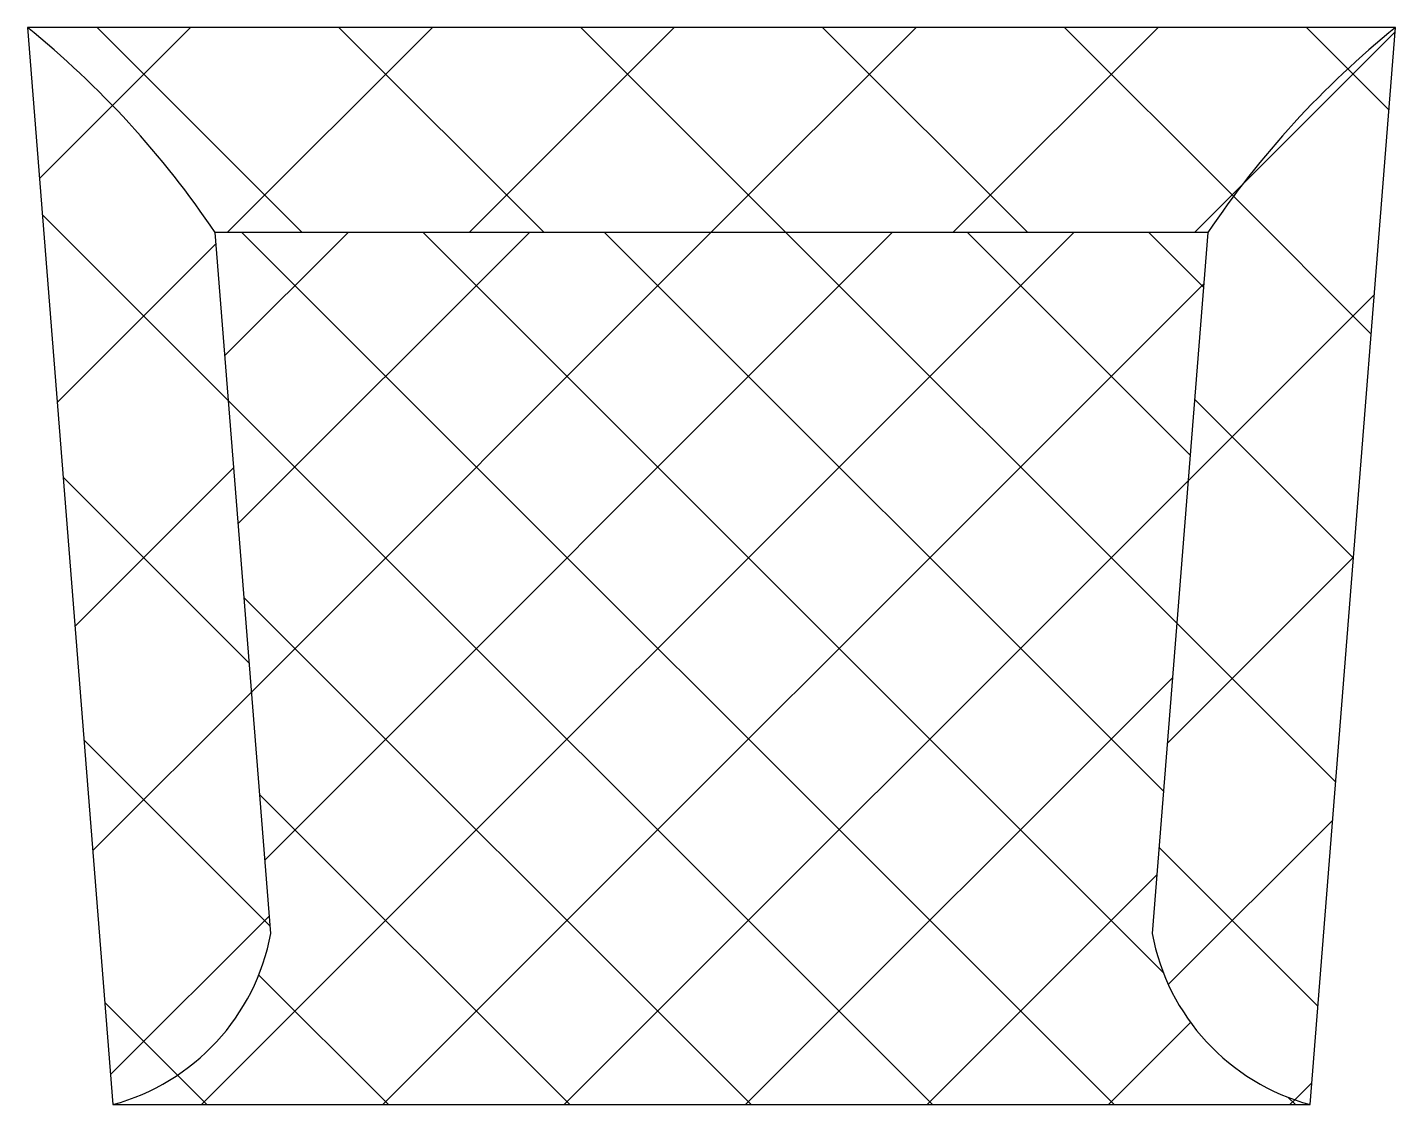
# Model space of a CAD drawing. Extents: x 8.7 to 9.5, y 6.044 to 6.674.
import ezdxf

# ---------------------------------------------------------------- set-up
doc = ezdxf.new("R2010")
doc.units = 0
doc.layers.get('0').update_dxf_attribs({"linetype": 'CONTINUOUS'})

# ---------------------------------------------------------------- blocks, each defined once
blk = doc.blocks.new('*X0')
at = {"color": 0}
for p, q in [((8.86079, 6.55414), (8.74079, 6.67414)), ((8.74981, 6.62849), (8.79546, 6.67414)), ((8.81688, 6.55414), (8.93688, 6.67414)), ((9.00221, 6.55414), (8.88221, 6.67414)), ((8.9583, 6.55414), (9.0783, 6.67414)), ((9.14363, 6.55414), (9.02363, 6.67414)), ((9.09972, 6.55414), (9.21972, 6.67414)), ((9.28505, 6.55414), (9.16505, 6.67414)), ((9.24114, 6.55414), (9.36114, 6.67414)), ((9.40526, 6.57535), (9.30647, 6.67414)), ((9.47214, 6.6499), (9.4479, 6.67414)), ((9.40985, 6.58143), (9.49986, 6.67143)), ((9.49624, 6.6258), (9.47214, 6.6499)), ((8.70709, 6.58577), (8.74981, 6.62849)), ((9.38257, 6.55414), (9.40985, 6.58143)), ((9.48584, 6.49477), (9.40526, 6.57535)), ((8.81772, 6.45579), (8.70876, 6.56475)), ((8.71749, 6.45474), (8.81042, 6.54768)), ((9.37871, 6.40886), (9.48767, 6.51782)), ((9.47544, 6.36375), (9.3825, 6.45669)), ((8.72789, 6.32372), (8.82082, 6.41666)), ((8.82991, 6.30218), (8.72095, 6.41114)), ((9.36651, 6.25524), (9.47548, 6.36421)), ((9.46504, 6.23273), (9.3721, 6.32567)), ((8.73828, 6.1927), (8.83122, 6.28564)), ((8.8421, 6.14856), (8.73314, 6.25752)), ((9.36714, 6.11445), (9.46329, 6.21059)), ((9.45464, 6.10171), (9.3617, 6.19464)), ((8.74868, 6.06168), (8.84162, 6.15462)), ((8.78786, 6.06138), (8.74533, 6.10391)), ((9.44106, 6.04695), (9.45109, 6.05698))]:
    blk.add_line(p, q, dxfattribs=at)
blk = doc.blocks.new('*X1')
at = {"color": 0}
for p, q in [((8.80186, 6.04414), (9.31186, 6.55414)), ((8.81562, 6.48217), (8.88759, 6.55414)), ((8.82342, 6.3839), (8.99366, 6.55414)), ((9.33543, 6.04414), (8.82543, 6.55414)), ((8.83122, 6.28564), (9.09972, 6.55414)), ((8.83902, 6.18737), (9.20579, 6.55414)), ((9.36418, 6.12146), (8.9315, 6.55414)), ((9.3643, 6.2274), (9.03757, 6.55414)), ((9.3721, 6.32567), (9.14363, 6.55414)), ((9.3799, 6.42393), (9.2497, 6.55414)), ((9.3877, 6.5222), (9.35576, 6.55414)), ((8.90792, 6.04414), (9.38785, 6.52407)), ((9.22937, 6.04414), (8.81772, 6.45579)), ((9.01399, 6.04414), (9.37871, 6.40886)), ((9.1233, 6.04414), (8.82686, 6.34058)), ((9.12005, 6.04414), (9.36956, 6.29365)), ((9.01724, 6.04414), (8.83601, 6.22537)), ((9.22612, 6.04414), (9.36042, 6.17844)), ((8.91117, 6.04414), (8.83537, 6.11994)), ((9.33219, 6.04414), (9.38022, 6.09217)), ((8.8051, 6.04414), (8.78786, 6.06138)), ((9.4415, 6.04414), (9.43729, 6.04835)), ((9.43825, 6.04414), (9.44106, 6.04695))]:
    blk.add_line(p, q, dxfattribs=at)

msp = doc.modelspace()

# ---------------------------------------------------------------- linework, layer by layer
at = {"color": 0}
msp.add_line((9.39024, 6.55414), (8.80991, 6.55414), dxfattribs=at)
msp.add_lwpolyline([(8.70007, 6.67414), (8.75007, 6.04414), (9.45007, 6.04414), (9.50007, 6.67414)], close=True, dxfattribs=at)
for points in [[(8.75007, 6.04414, 0.287288), (8.84245, 6.14414), (8.80991, 6.55414, 0.074371), (8.70007, 6.67414)], [(9.50007, 6.67414, 0.074371), (9.39024, 6.55414), (9.3577, 6.14414, 0.287288), (9.45007, 6.04414, 0.287288)]]:
    msp.add_lwpolyline(points, format="xyb", dxfattribs=at)

# ---------------------------------------------------------------- block references
for name in ['*X0', '*X1']:
    msp.add_blockref(name, (0, 0), dxfattribs=at)

doc.saveas('drawing.dxf')
